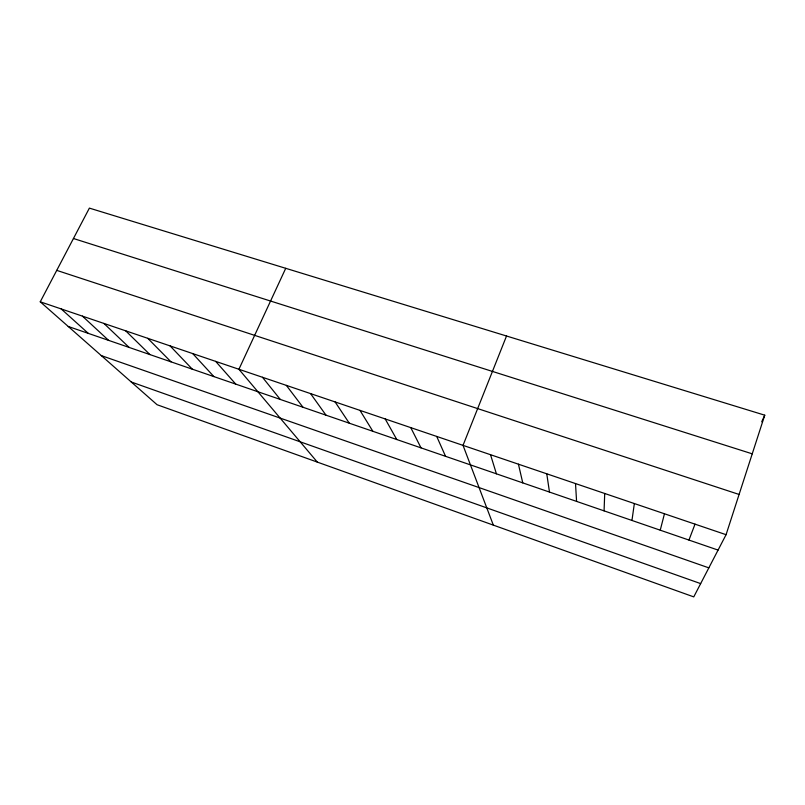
<?xml version="1.0" encoding="UTF-8"?>
<svg xmlns="http://www.w3.org/2000/svg" width="805" height="805" viewBox="0 0 805 805"><rect width="100%" height="100%" fill="white"/><g stroke="black" fill="none" stroke-linecap="round" stroke-linejoin="round"><path stroke-width="1.21" d="M604.072 510.863L604.716 493.485M631.955 520.453L634.35 503.548M660.241 530.183L664.457 513.771M726.07 534.691L764.75 415.179L89.385 208.113L40.25 301.815L157.076 404.724L693.759 596.887L726.07 534.691L40.25 301.815M688.949 540.064L695.017 524.146M506.526 336.007L463.026 445.366L493.334 525.122M761.731 421.78L764.75 415.179M285.735 268.307L238.914 369.274L317.321 462.1M73.436 238.511L752.242 453.829M56.742 270.369L739.091 494.451M68.244 326.478L718.07 550.087M101.299 355.599L708.833 567.857M131.275 382.003L700.652 583.605M61.2 308.929L88.298 333.381M82.422 316.134L108.595 340.364M103.915 323.429L129.142 347.428M125.691 330.825L149.941 354.592M147.748 338.311L171.002 361.837M170.086 345.898L192.315 369.173M192.727 353.586L213.899 376.599M215.67 361.375L235.754 384.116M262.47 377.273L280.291 399.441M286.349 385.384L302.992 407.26M310.559 393.595L325.995 415.169M335.091 401.937L349.279 423.178M359.976 410.379L372.876 431.299M385.193 418.942L396.785 439.53M410.771 427.626L421.015 447.862M436.713 436.441L445.557 456.314M490.527 454.704L496.413 473.813M518.43 464.183L522.767 482.879M546.766 473.803L549.483 492.076M575.515 483.574L576.581 501.404"/></g></svg>
